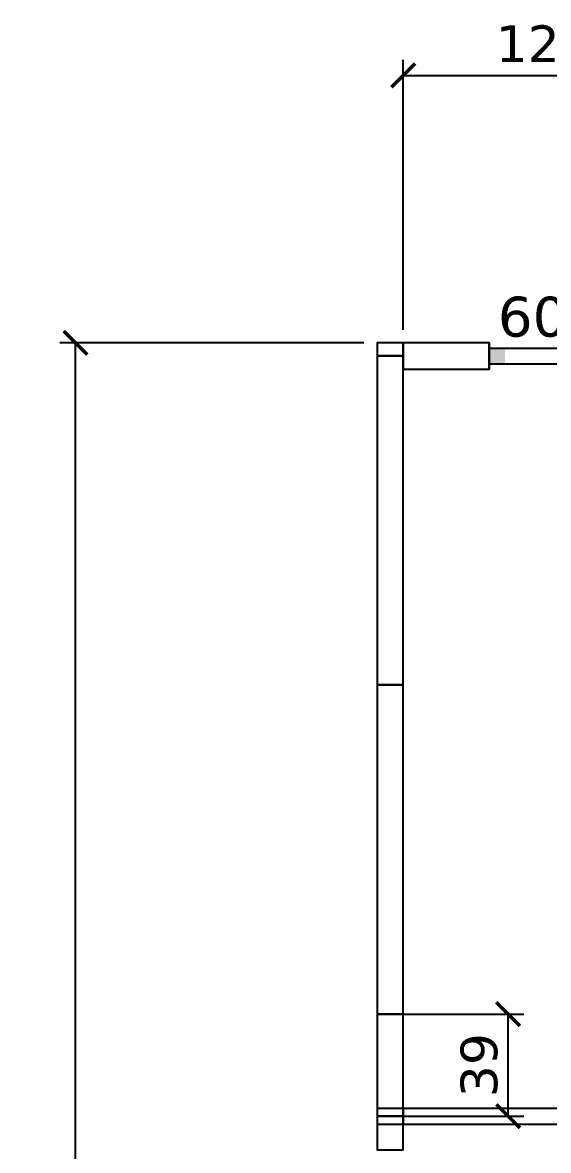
# Model space of a CAD drawing. Header units: centimetres. Extents: x -135 to 4159, y -1445 to 1077.
# Drawn here: x 937.8 to 1138.4, y 431.2 to 861.4 of the extents above; entities that cross this region are included whole.
import ezdxf

# ---------------------------------------------------------------- set-up
doc = ezdxf.new("R2010")
doc.units = ezdxf.units.CM
for name, color, linetype in [('DIS_DUVAR_100', 30, 'Continuous'), ('DIS_UCLU_H_100', 3, 'Continuous'), ('IC_DUVAR_60', 30, 'Continuous'), ('KOSE_PROFIL_100', 8, 'Continuous'), ('OLCULER', 7, 'Continuous'), ('OZEL_PANEL_OLCU_CM', 3, 'Continuous'), ('PENCERE', 10, 'Continuous')]:
    doc.layers.add(name, color=color, linetype=linetype)
doc.styles.add('PORTMAN', font='DejaVuSans.ttf')
doc.styles.get("Standard").update_dxf_attribs({"font": 'DejaVuSans.ttf'})
doc.dimstyles.new('PORTMAN', dxfattribs={"dimtxt": 14, "dimasz": 9, "dimexe": 6, "dimexo": 5, "dimgap": 4, "dimtad": 1, "dimtxsty": 'PORTMAN', "dimblk": 'ARCHTICK', "dimcen": 2.5, "dimazin": 3, "dimtfac": 0.5, "dimtmove": 2, "dimatfit": 3})

# ---------------------------------------------------------------- blocks, each defined once
blk = doc.blocks.new('kaynak-pencere-6040')
at = {"layer": 'PENCERE', "color": 1}
for p, q in [((53375.86, 7992.28), (53385.86, 7992.28)), ((53377.86, 7932.28), (53377.86, 7992.28)), ((53383.86, 7932.28), (53383.86, 7992.28)), ((53375.86, 7932.28), (53385.86, 7932.28))]:
    blk.add_line(p, q, dxfattribs=at)
for points in [[(53377.86, 7992.28), (53377.86, 7986.28), (53383.86, 7992.28), (53383.86, 7986.28)], [(53377.86, 7932.28), (53377.86, 7938.28), (53383.86, 7932.28), (53383.86, 7938.28)]]:
    blk.add_solid(points, dxfattribs=at)
at = {"layer": 'PENCERE', "color": 0, "lineweight": 25}
blk.add_text('60/40', height=15.217, rotation=90, dxfattribs=at).set_placement((53373.47, 7935.61))
blk = doc.blocks.new('BOM_P03_PENCERE_600x400')
at = {"layer": 'PENCERE'}
blk.add_blockref('kaynak-pencere-6040', (0, 0), dxfattribs=at)
blk = doc.blocks.new('BOM_D04_1255p0_DIS_P03')
for points in [[(0, 92.75), (10, 92.75), (10, 125.5), (0, 125.5)], [(0, 0), (10, 0), (10, 32.75), (0, 32.75)]]:
    blk.add_lwpolyline(points, close=True)
at = {"layer": 'PENCERE'}
blk.add_blockref('BOM_P03_PENCERE_600x400', (-53375.862, -7899.528), dxfattribs=at)
blk = doc.blocks.new('BOM_I01_1255p0_IC_DOLU')
blk.add_lwpolyline([(0, 0), (6, 0), (6, 125.5), (0, 125.5)], close=True)
blk = doc.blocks.new('BOM_D09_1255p0_DIS_K02_SOL')
blk.add_lwpolyline([(0, 0), (12.75, 0), (12.75, 10), (0, 10)], close=True)
blk = doc.blocks.new('BOM_D10_390p0_DIS_DOLU')
blk.add_lwpolyline([(0, 0), (10, 0), (10, 39), (0, 39)], close=True)
blk = doc.blocks.new('BOM_D01_1255p0_DIS_DOLU')
blk.add_lwpolyline([(0, 0), (10, 0), (10, 125.5), (0, 125.5)], close=True)
blk = doc.blocks.new('BOM_B02_DIS_KOSE_100x50')
blk.add_lwpolyline([(0, 0), (10, 0), (10, 5), (0, 5)], close=True)
blk = doc.blocks.new('BOM_B05_UCLU_H_DIS_100x60')
blk.add_lwpolyline([(-5, -3), (5, -3), (5, 3), (-5, 3)], close=True)
blk = doc.blocks.new('_ARCHTICK')
at = {"color": 0, "linetype": 'BYBLOCK', "const_width": 0.15}
blk.add_lwpolyline([(-0.5, -0.5), (0.5, 0.5)], dxfattribs=at)

msp = doc.modelspace()

# ---------------------------------------------------------------- block references
at = {"layer": 'DIS_DUVAR_100', "rotation": 270}
for name, p in [('BOM_D04_1255p0_DIS_P03', (1083, 739.25)), ('BOM_D09_1255p0_DIS_K02_SOL', (1073, 444.25))]:
    msp.add_blockref(name, p, dxfattribs=at)
at = {"layer": 'DIS_DUVAR_100'}
for name, p in [('BOM_D01_1255p0_DIS_DOLU', (1073, 608.75)), ('BOM_D01_1255p0_DIS_DOLU', (1073, 483.25)), ('BOM_D10_390p0_DIS_DOLU', (1073, 444.25))]:
    msp.add_blockref(name, p, dxfattribs=at)
at = {"layer": 'DIS_UCLU_H_100'}
msp.add_blockref('BOM_B05_UCLU_H_DIS_100x60', (1078, 444.25), dxfattribs=at)
at = {"layer": 'IC_DUVAR_60', "rotation": 270}
msp.add_blockref('BOM_I01_1255p0_IC_DOLU', (1083, 447.25), dxfattribs=at)
at = {"layer": 'KOSE_PROFIL_100'}
msp.add_blockref('BOM_B02_DIS_KOSE_100x50', (1073, 734.25), dxfattribs=at)

# ---------------------------------------------------------------- dimensions: what is measured, and where the dimension line sits
at = {"layer": 'OLCULER'}
msp.add_linear_dim(base=(1083, 841.25), p1=(1083, 739.25), p2=(1208.5, 739.25), dimstyle='PORTMAN', override={"dimtxt": 14, "dimasz": 9, "dimexe": 6, "dimexo": 5, "dimdec": 2, "dimzin": 8, "dimdsep": 44}, dxfattribs=at).render()
msp.add_linear_dim(base=(958, 0), p1=(1073, 0), p2=(1073, 739.25), angle=90, dimstyle='PORTMAN', override={"dimtxt": 14, "dimasz": 9, "dimexe": 6, "dimexo": 5, "dimdec": 2, "dimzin": 8, "dimdsep": 44}, dxfattribs=at).render()
at = {"layer": 'OZEL_PANEL_OLCU_CM'}
msp.add_linear_dim(base=(1123, 444.25), p1=(1073, 444.25), p2=(1073, 483.25), angle=90, dimstyle='PORTMAN', override={"dimtxt": 14, "dimasz": 9, "dimexe": 6, "dimexo": 5, "dimdec": 2, "dimzin": 8, "dimdsep": 44}, dxfattribs=at).render()

doc.saveas('drawing.dxf')
